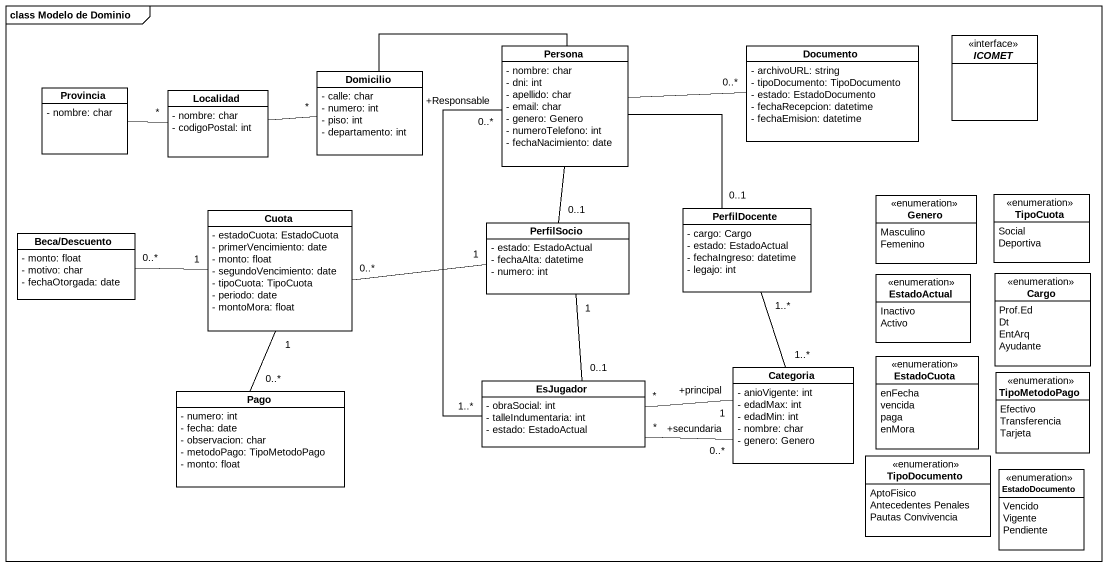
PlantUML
@startuml
mainframe class Modelo de Dominio
hide circle
hide empty members
skinparam classAttributeIconSize 0
class Persona {
  - nombre: char
  - dni: int
  - apellido: char
  - email: char
  - genero: Genero
  - numeroTelefono: int
  - fechaNacimiento: date
}
class Documento {
  - archivoURL: string
  - tipoDocumento: TipoDocumento
  - estado: EstadoDocumento
  - fechaRecepcion: datetime
  - fechaEmision: datetime
}
interface ICOMET
class Provincia {
  - nombre: char
}
class Domicilio {
  - calle: char
  - numero: int
  - piso: int
  - departamento: int
}
class Localidad {
  - nombre: char
  - codigoPostal: int
}
class Cuota {
  - estadoCuota: EstadoCuota
  - primerVencimiento: date
  - monto: float
  - segundoVencimiento: date
  - tipoCuota: TipoCuota
  - periodo: date
  - montoMora: float
}
class PerfilDocente {
  - cargo: Cargo
  - estado: EstadoActual
  - fechaIngreso: datetime
  - legajo: int
}
enum Genero {
  Masculino
  Femenino
}
enum TipoCuota {
  Social
  Deportiva
}
class "Beca/Descuento" as Beca_Descuento {
  - monto: float
  - motivo: char
  - fechaOtorgada: date
}
class PerfilSocio {
  - estado: EstadoActual
  - fechaAlta: datetime
  - numero: int
}
enum EstadoActual {
  Inactivo
  Activo
}
enum Cargo {
  Prof.Ed
  Dt
  EntArq
  Ayudante
}
class EsJugador {
  - obraSocial: int
  - talleIndumentaria: int
  - estado: EstadoActual
}
class Categoria {
  - anioVigente: int
  - edadMax: int
  - edadMin: int
  - nombre: char
  - genero: Genero
}
enum EstadoCuota {
  enFecha
  vencida
  paga
  enMora
}
enum TipoMetodoPago {
  Efectivo
  Transferencia
  Tarjeta
}
class Pago {
  - numero: int
  - fecha: date
  - observacion: char
  - metodoPago: TipoMetodoPago
  - monto: float
}
enum TipoDocumento {
  AptoFisico
  Antecedentes Penales
  Pautas Convivencia
}
enum EstadoDocumento {
  Vencido
  Vigente
  Pendiente
}
Persona -right- "0..*" Documento
Persona -left- Domicilio
Persona -- "0..1" PerfilDocente
Persona -- "0..1" PerfilSocio
Persona "+Responsable\n0..*" -- "1..*" EsJugador
Domicilio "*" -left- Localidad
Localidad "*" -left- Provincia
Cuota "1" -- "0..*" Pago
Beca_Descuento "0..*" -right- "1" Cuota
PerfilSocio "1" -left- "0..*" Cuota
EsJugador "0..1" -up- "1" PerfilSocio
EsJugador "*" -right- "+secundaria\n0..*" Categoria
Categoria "1..*" -up- "1..*" PerfilDocente
Categoria "+principal\n1" -left- "*" EsJugador
@enduml
